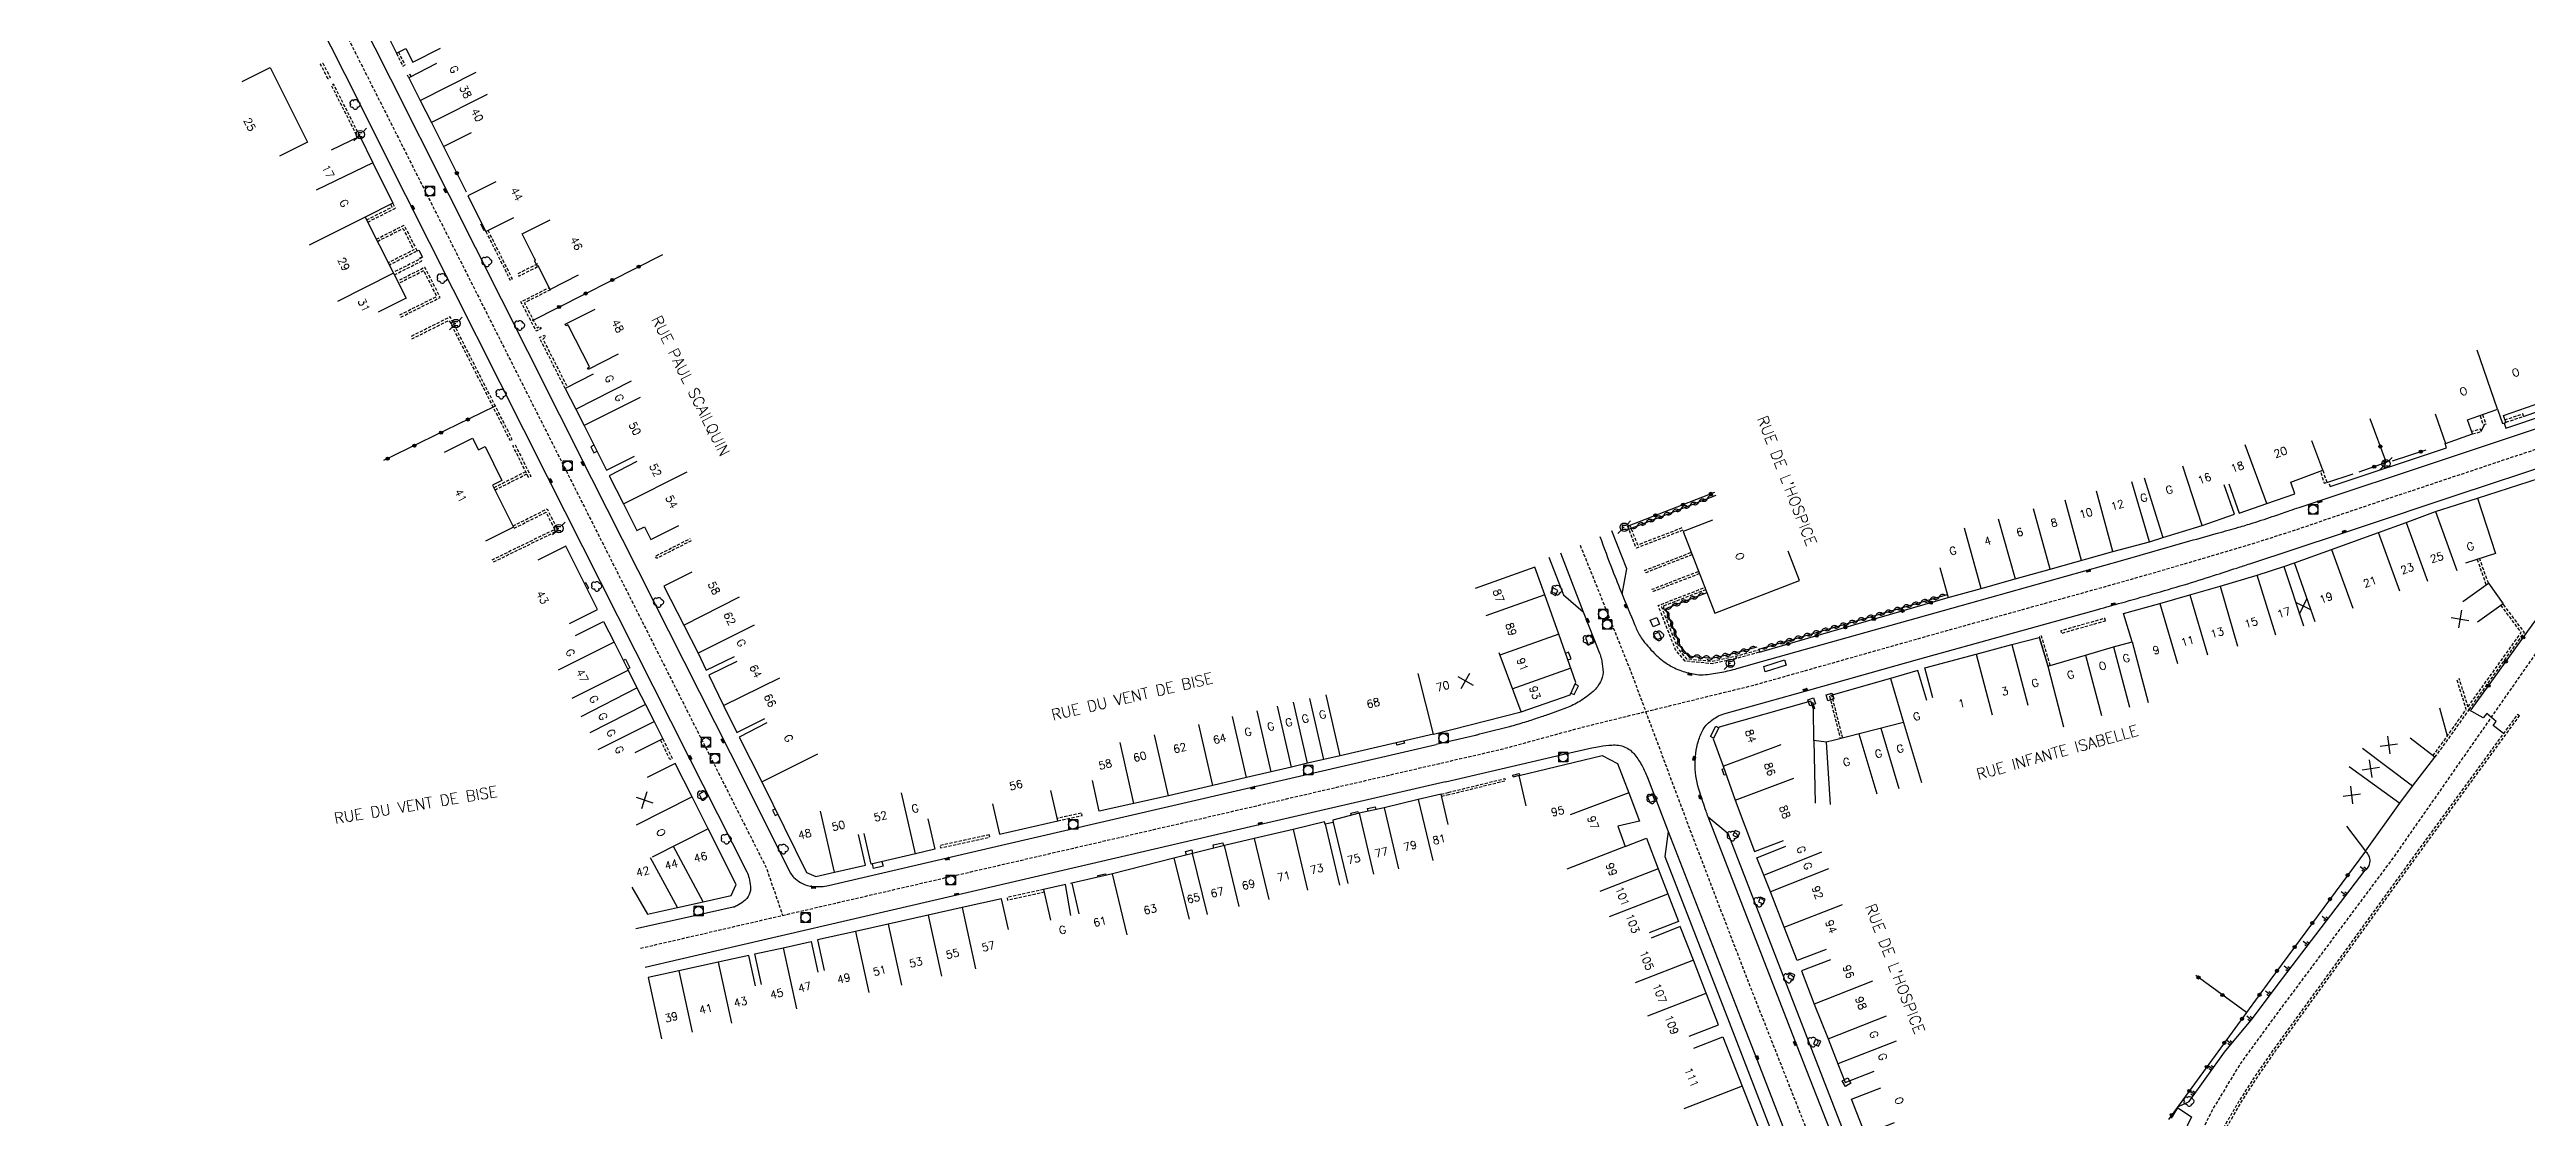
# Model space of a CAD drawing. Header units: millimetres. Extents: x 134000 to 135000, y 129000 to 130000.
# Drawn here: x 134261.9 to 134657.5, y 129524.1 to 129694.7 of the extents above; entities that cross this region are included whole.
import ezdxf
from ezdxf.enums import TextEntityAlignment as Align

# ---------------------------------------------------------------- set-up
doc = ezdxf.new("R2010")
doc.units = ezdxf.units.MM
doc.linetypes.add('DASHED', pattern=[0.75, 0.5, -0.25])
doc.layers.get('0').update_dxf_attribs({"linetype": 'CONTINUOUS'})
for name, color, linetype in [('W0001', 6, 'DASHED'), ('W0008', 7, 'CONTINUOUS'), ('W0100', 7, 'CONTINUOUS'), ('W0112', 1, 'DASHED'), ('W0211', 2, 'CONTINUOUS'), ('W0300', 7, 'CONTINUOUS'), ('W0310', 3, 'CONTINUOUS'), ('W0322', 7, 'CONTINUOUS'), ('W0400', 7, 'CONTINUOUS'), ('W0420', 7, 'CONTINUOUS'), ('W0471', 7, 'CONTINUOUS'), ('W0989', 7, 'CONTINUOUS'), ('W0991', 7, 'CONTINUOUS'), ('W1102', 7, 'CONTINUOUS')]:
    doc.layers.add(name, color=color, linetype=linetype)
doc.styles.get("Standard").update_dxf_attribs({"font": 'romans.shx', "width": 0.85})

# ---------------------------------------------------------------- blocks, each defined once
blk = doc.blocks.new('t322o')
at = {"color": 0, "linetype": 'Continuous'}
for radius in [0.25, 0.15]:
    blk.add_circle((0, 0), radius, dxfattribs=at)
blk = doc.blocks.new('t991o')
at = {"color": 0, "linetype": 'Continuous'}
for p, q in [((-1, 1), (1, -1)), ((-1, -1), (1, 1))]:
    blk.add_line(p, q, dxfattribs=at)
blk = doc.blocks.new('t211o')
at = {"color": 0, "linetype": 'Continuous'}
for p, q in [((-0.29, 0.5), (-0.29, 0)), ((0, 1), (0, 0)), ((0.29, 0.5), (0.29, 0))]:
    blk.add_line(p, q, dxfattribs=at)
blk = doc.blocks.new('T400')
for p, q in [((-0.15, 0.3), (0.15, 0.3)), ((-0.15, -0.25), (-0.15, 0.3)), ((-0.15, 0.15), (0.15, 0.15)), ((-0.15, 0), (0.15, 0)), ((0.15, 0.3), (0.15, -0.25)), ((-0.15, -0.15), (0.15, -0.15)), ((-0.15, -0.25), (-0.15, -0.3)), ((-0.15, -0.3), (0.15, -0.3)), ((0.15, -0.3), (0.15, -0.25))]:
    blk.add_line(p, q)
blk = doc.blocks.new('T300')
for p, q in [((-0.8, 0.51), (-0.86, 0.34)), ((-0.86, 0.34), (-0.86, 0.17)), ((-0.86, 0.17), (-0.74, 0.06)), ((-0.69, 0.63), (-0.8, 0.51)), ((-0.8, -0.06), (-0.74, 0.06)), ((-0.74, 0.06), (-0.69, 0.11)), ((-0.57, 0.69), (-0.69, 0.63)), ((-0.46, 0.69), (-0.57, 0.69)), ((-0.29, 0.63), (-0.46, 0.69)), ((-0.29, 0.63), (-0.17, 0.74)), ((-0.23, 0.57), (-0.29, 0.63)), ((-0.17, 0.74), (-0.06, 0.8)), ((-0.06, 0.8), (0.06, 0.8)), ((0.06, 0.8), (0.23, 0.74)), ((0.23, 0.74), (0.34, 0.63)), ((0.34, 0.63), (0.4, 0.51)), ((0.46, 0.46), (0.34, 0.46)), ((0.4, 0.51), (0.4, 0.46)), ((0.57, 0.4), (0.46, 0.46)), ((0.57, 0.4), (0.69, 0.29)), ((0.69, 0.29), (0.74, 0.17)), ((0.74, 0.06), (0.69, -0.17)), ((0.74, 0.17), (0.74, 0.06)), ((-0.8, -0.17), (-0.8, -0.06)), ((-0.8, -0.23), (-0.8, -0.17)), ((-0.74, -0.34), (-0.8, -0.23)), ((-0.69, -0.4), (-0.74, -0.34)), ((-0.51, -0.46), (-0.69, -0.4)), ((-0.4, -0.46), (-0.51, -0.46)), ((-0.4, -0.46), (-0.34, -0.46)), ((-0.34, -0.46), (-0.34, -0.4)), ((-0.34, -0.51), (-0.34, -0.46)), ((-0.29, -0.63), (-0.34, -0.51)), ((-0.17, -0.74), (-0.29, -0.63)), ((-0.06, -0.8), (-0.17, -0.74)), ((0.06, -0.8), (-0.06, -0.8)), ((0.17, -0.74), (0.06, -0.8)), ((0.23, -0.69), (0.17, -0.74)), ((0.29, -0.46), (0.23, -0.46)), ((0.29, -0.63), (0.23, -0.69)), ((0.46, -0.4), (0.29, -0.46)), ((0.34, -0.51), (0.29, -0.63)), ((0.34, -0.51), (0.34, -0.46)), ((0.57, -0.34), (0.46, -0.4)), ((0.63, -0.29), (0.57, -0.34)), ((0.69, -0.17), (0.63, -0.29))]:
    blk.add_line(p, q)
blk = doc.blocks.new('t112o')
at = {"color": 0, "linetype": 'Continuous'}
for p, q in [((-0.5, 0.5), (0.5, 0.5)), ((-0.5, -0.5), (-0.5, 0.5)), ((0.5, 0.5), (0.5, -0.5)), ((0.5, -0.5), (-0.5, -0.5))]:
    blk.add_line(p, q, dxfattribs=at)
blk = doc.blocks.new('T420')
for p, q in [((0.75, 0.75), (-0.75, 0.75)), ((-0.75, 0.75), (-0.75, -0.75)), ((0.75, 0.75), (0.75, -0.75)), ((0.75, -0.75), (-0.75, -0.75))]:
    blk.add_line(p, q)
blk.add_ellipse((0, 0), major_axis=(-0.53, 0.53), ratio=1, start_param=3.926991, end_param=10.210176)
blk = doc.blocks.new('T471')
for p, q in [((-0.333334, 0.333334), (-0.333334, -0.333334)), ((-0.333334, 0.333334), (0.333334, 0.333334)), ((-0.333334, 0), (0, 0)), ((0.500001, 0.500001), (1.000002, 1.000002)), ((-0.500001, -0.500001), (-1.000002, -1.000002)), ((-0.333334, -0.333334), (0.333334, -0.333334))]:
    blk.add_line(p, q)
blk.add_ellipse((0, 0), major_axis=(0.471405, 0.471405), ratio=1, start_param=5.4977871438, end_param=11.780972451)
blk = doc.blocks.new('t310o')
at = {"color": 0, "linetype": 'Continuous'}
for centre, start, end in [((-0.5, 0.38), 216.8699, 323.1304), ((0.5, -0.37), 36.8699, 143.1303)]:
    blk.add_arc(centre, 0.625, start, end, dxfattribs=at)

msp = doc.modelspace()

# ---------------------------------------------------------------- linework, layer by layer
at = {"layer": 'W0001', "flags": 128}
for points in [[(134264.67, 129785.49), (134371.1, 129574.39), (134376.34, 129564.01), (134378.93, 129556.42)], [(134484.07, 129580.73), (134493.78, 129582.95), (134506.89, 129586.53), (134534.11, 129593.2), (134564.89, 129601.91), (134589.67, 129608.79), (134598.08, 129611.18), (134606.07, 129613.53), (134613.96, 129615.87), (134620.79, 129618.05), (134629.63, 129621.08), (134658.43, 129630.69), (134670.51, 129634.75), (134678.41, 129637.26), (134683.75, 129639.1), (134689.42, 129641.1), (134695.49, 129643.54), (134702.59, 129646.37), (134716.08, 129651.92), (134779.59, 129679.68), (134792.74, 129685.44), (134850.49, 129709.53), (134929.6, 129742.26), (134956.32, 129753.43), (134978.74, 129762.79), (134985.83, 129765.52), (134991.68, 129767.27), (134997.7, 129768.59), (135000, 129768.93)], [(134590.65, 129462.45), (134591.56, 129473.65), (134592.54, 129482.58), (134594.24, 129490.42), (134596.45, 129498.49), (134598.99, 129507.04), (134601.38, 129513.19), (134604.02, 129518.64), (134607.31, 129525.34), (134611.92, 129532.9), (134617.46, 129540.47), (134636.23, 129565.63), (134659.93, 129599.62), (134689.95, 129641.32)], [(134550.86, 129493.34), (134548.36, 129507.38), (134532.98, 129546.34), (134523.84, 129570.18), (134514.36, 129595.55), (134506.32, 129615.62)], [(134356.25, 129551.17), (134484.07, 129580.73)]]:
    msp.add_lwpolyline(points, dxfattribs=at)
at = {"layer": 'W0008', "flags": 128}
for points in [[(134261.86, 129784.06), (134274.88, 129758.52), (134297.94, 129712.7), (134309.01, 129690.74), (134318.71, 129671.42), (134341.35, 129626.52), (134363.83, 129581.9), (134373.2, 129563.37, -0.052656), (134373.58, 129562.37, -0.041517), (134373.81, 129561.03, -0.133847), (134373.59, 129559.74, -0.120561), (134372.68, 129558.62, -0.036253), (134371.62, 129557.93, -0.071967), (134371.02, 129557.7), (134364.15, 129556.18), (134355.52, 129554.24)], [(134267.49, 129786.92), (134280.35, 129761.47), (134303.82, 129714.82), (134316.31, 129690.01), (134325.63, 129671.48), (134338.19, 129646.53), (134348.42, 129626.19), (134370.56, 129582.36), (134380.22, 129563.16, 0.087131), (134380.73, 129562.47, 0.056204), (134381.8, 129561.67, 0.051077), (134382.69, 129561.26, 0.055581), (134383.58, 129561.06, 0.036205), (134385.12, 129561.01, 0.047584), (134386.28, 129561.17), (134413.91, 129567.6), (134455.05, 129577.17), (134483.32, 129583.71)], [(134653.87, 129635.04), (134654.18, 129634.25), (134660.67, 129636.43), (134674.13, 129640.87), (134675.1, 129641.23, -0.011589), (134677.61, 129642.09, 0.005633), (134682.79, 129643.81, 0.003404), (134689.59, 129646.2, 0.008097), (134692.42, 129647.27, 0.003308), (134695.99, 129648.71, 0.002404), (134700.87, 129650.74), (134710.83, 129654.96), (134710.74, 129655.14)], [(134649.62, 129623.05), (134661.19, 129626.78), (134677.56, 129632.32, -0.00529), (134678.5, 129632.63, 0.00172), (134681.42, 129633.56, 0.002178), (134682.34, 129633.87, 0.000211), (134691.92, 129637.05, 0.007338), (134692.73, 129637.34, 0.002008), (134695.69, 129638.43), (134695.99, 129637.72), (134696.86, 129638.03)], [(134509.45, 129616.94, 0.003669), (134511.48, 129611.55, 0.005135), (134513.01, 129607.73, 0.000828), (134515.01, 129602.87, 0.004732), (134515.37, 129602.02, 0.060573), (134516.36, 129600.33, 0.037622), (134518.46, 129597.98, 0.056244), (134520.56, 129596.37, 0.060988), (134522.79, 129595.38, 0.038312), (134524.96, 129594.88, 0.063229), (134526.31, 129594.86, 0.020539), (134528.94, 129595.25, 0.022031), (134531.36, 129595.83), (134535.28, 129596.94), (134565.69, 129605.48), (134592.97, 129613.16), (134603.69, 129616.21, -0.001261), (134608.1, 129617.45, 0.001651), (134611.48, 129618.4, 0.007375), (134613.78, 129619.09, 0.004789), (134617.29, 129620.25, 0.002383), (134619.67, 129621.07, -0.003843), (134621.15, 129621.57), (134645.17, 129629.55), (134660.51, 129634.64)], [(134551.39, 129508.88), (134540.97, 129535.54), (134526.76, 129572.16, -0.009642), (134526.43, 129573.05, -0.002862), (134525.41, 129576.08, -0.073553), (134524.68, 129580.29, -0.078633), (134525.2, 129584.27, -0.050235), (134525.95, 129586.11, -0.087573), (134526.66, 129587.01, -0.046693), (134528.13, 129588.11, -0.068355), (134529.29, 129588.61), (134542.99, 129592.46), (134560.57, 129597.38), (134588.99, 129605.27, 0.000763), (134592.78, 129606.33, 0.000582), (134597.75, 129607.74, 0.004423), (134602.77, 129609.21, 0.004685), (134607.48, 129610.68, 0.000505), (134611.19, 129611.89, 0.000903), (134613.27, 129612.57), (134627.76, 129617.34), (134648.95, 129624.42)], [(134503.18, 129614.3), (134506.8, 129604.89), (134509.42, 129598.31, -0.043125), (134509.7, 129597.38, -0.025133), (134509.95, 129595.74, -0.131165), (134509.67, 129593.95, -0.106771), (134508.37, 129592.16, -0.044985), (134506.26, 129590.59, -0.050128), (134504.13, 129589.56), (134501.26, 129588.52, -0.006427), (134499.46, 129587.89, -0.005726), (134497.43, 129587.24, -0.008746), (134495.03, 129586.54, -0.006123), (134491.57, 129585.65, -0.000406), (134489.83, 129585.22, -0.002832), (134489.58, 129585.16), (134483.32, 129583.71)], [(134484.83, 129577.74), (134504.21, 129582.25), (134508.19, 129583.17, -0.021384), (134509.42, 129583.4, -0.013555), (134511.4, 129583.62, -0.124065), (134513.47, 129583.29, -0.129127), (134515.05, 129582.05, -0.035137), (134516.2, 129580.3, -0.036033), (134517.06, 129578.45), (134520.36, 129569.83), (134531.94, 129540.11), (134534.96, 129532.34), (134542.76, 129512.09), (134543.3, 129510.13, -0.0227), (134544.24, 129505.94, -0.034366), (134544.55, 129503.12, -0.013822), (134544.58, 129500.45, -0.010597), (134544.46, 129496.97), (134542.52, 129463.56)]]:
    msp.add_lwpolyline(points, format="xyb", dxfattribs=at)
for points in [[(134330.69, 129666.85), (134331.2, 129665.78)], [(134320.55, 129662.53), (134320.83, 129662.67), (134321.41, 129661.56), (134321.1, 129661.41)], [(134657, 129636.11), (134660.28, 129637.27), (134659.92, 129638.4)], [(134650.22, 129633.67), (134650.77, 129634.8)], [(134348.81, 129631.5), (134348.31, 129631.24), (134348.77, 129630.26), (134349.3, 129630.53)], [(134625.92, 129625.34), (134626.09, 129624.92), (134644.7, 129631.1), (134644.49, 129631.77)], [(134648.98, 129624.42), (134659.57, 129627.95)], [(134513.01, 129607.73), (134513.77, 129611.74), (134511.4, 129617.82)], [(134501.32, 129613.61), (134503.66, 129607.62), (134506.8, 129604.89)], [(134347.73, 129608.54), (134347.97, 129608.66), (134347.5, 129609.54), (134347.29, 129609.43)], [(134504.37, 129597.2), (134504.86, 129597.38), (134504.48, 129598.43), (134503.99, 129598.26)], [(134353.48, 129597.13), (134353.84, 129597.31), (134354.52, 129595.93), (134354.17, 129595.75)], [(134555.89, 129594.25), (134546.33, 129591.52)], [(134504.85, 129591.92), (134505.38, 129591.68), (134506.04, 129593.07), (134505.5, 129593.32)], [(134543.23, 129590.38), (134543.42, 129590.44), (134543.72, 129589.45), (134543.57, 129589.34)], [(134527.6, 129584.73), (134527.15, 129584.96), (134527.99, 129586.62), (134528.45, 129586.36)], [(134653.77, 129585.45), (134652.12, 129586.75), (134652.62, 129587.36), (134651.12, 129588.63), (134650.54, 129587.95), (134648.27, 129589.22)], [(134478.16, 129584.24), (134478.24, 129583.9), (134477.04, 129583.61), (134477.04, 129583.61), (134476.96, 129583.96)], [(134495.64, 129578.56), (134495.58, 129578.82), (134496.57, 129579.06), (134496.63, 129578.78)], [(134495.64, 129578.56), (134496.63, 129578.78)], [(134529.62, 129578.88), (134529.34, 129578.78), (134528.99, 129579.78), (134529.26, 129579.88)], [(134484.83, 129577.74), (134453.65, 129570.55), (134406.08, 129559.48), (134362.46, 129549.36), (134356.98, 129548.11)], [(134377.75, 129573.38), (134377.35, 129573.19), (134377.73, 129572.36), (134378.15, 129572.57)], [(134469.79, 129572.4), (134469.7, 129572.75), (134470.8, 129573.02), (134470.87, 129572.68)], [(134472.46, 129573.03), (134472.36, 129573.48), (134473.58, 129573.74), (134473.68, 129573.3)], [(134526.76, 129572.16), (134529.92, 129569.52), (134542.89, 129536), (134552.8, 129510.48)], [(134443.44, 129566.03), (134443.29, 129566.64), (134444.3, 129566.9), (134444.41, 129566.27)], [(134447.82, 129567.12), (134447.69, 129567.66), (134449.24, 129568), (134449.36, 129567.51)], [(134520.36, 129569.83), (134519.83, 129565.8), (134530.13, 129539.38), (134539.6, 129514.81), (134542.77, 129512.08)], [(134394.81, 129565.01), (134394.98, 129564.25), (134393.47, 129563.9), (134393.29, 129564.66)], [(134429.36, 129562.51), (134429.29, 129562.8), (134430.5, 129563.04), (134430.55, 129562.79)], [(134600.74, 129524.03), (134601.79, 129525.68), (134603.94, 129524.26), (134596.92, 129509.62), (134593.61, 129513.59)]]:
    msp.add_lwpolyline(points, dxfattribs=at)
for points in [[(134501.99, 129608.7), (134501.59, 129607.92), (134502.37, 129607.52), (134502.77, 129608.3)], [(134519.26, 129600.73), (134518.5, 129600.39), (134518.08, 129601.34), (134518.83, 129601.67)], [(134507.15, 129600.79), (134507.59, 129599.62), (134508.53, 129599.97), (134508.09, 129601.14)], [(134535.89, 129595.33), (134535.63, 129596.17), (134538.94, 129597.2), (134539.2, 129596.36)], [(134366.05, 129574.93), (134366.91, 129575.38), (134366.46, 129576.25), (134365.59, 129575.79)], [(134517.9, 129575.68), (134517.09, 129575.35), (134517.46, 129574.45), (134518.26, 129574.78)], [(134531.48, 129568.87), (134531.84, 129569.63), (134531.07, 129569.98), (134530.72, 129569.22)], [(134535.57, 129558.25), (134535.89, 129558.99), (134535.14, 129559.31), (134534.82, 129558.57)], [(134540.26, 129546.14), (134540.58, 129546.94), (134539.79, 129547.26), (134539.46, 129546.47)], [(134544.4, 129535.51), (134544.74, 129536.33), (134543.92, 129536.66), (134543.59, 129535.85)]]:
    msp.add_lwpolyline(points, close=True, dxfattribs=at)
at = {"layer": 'W0100', "flags": 128}
for points in [[(134316.71, 129706.31), (134312.25, 129704.06), (134315.5, 129697.61), (134317.27, 129694.1), (134317.27, 129694.1), (134318.76, 129694.85), (134319.86, 129692.67), (134324.32, 129694.92)], [(134292.64, 129689.57), (134297.11, 129691.81), (134303.07, 129679.9), (134298.6, 129677.67)], [(134323.67, 129692.46), (134319.22, 129690.19), (134321.06, 129686.57), (134322.85, 129683.02), (134324.78, 129679.21), (134329.24, 129681.47)], [(134306.91, 129678.69), (134311.42, 129680.86), (134313.47, 129676.59), (134316.68, 129670.17), (134312.27, 129667.95), (134316.8, 129658.96), (134318.79, 129654.99), (134314.33, 129652.75)], [(134333.15, 129673.59), (134328.68, 129671.35), (134331.55, 129665.64), (134336.02, 129667.88)], [(134346.28, 129658.65), (134341.82, 129656.39), (134339.92, 129660.15), (134339.78, 129660.08), (134339.33, 129660.96), (134339.48, 129661.04), (134339.27, 129661.45), (134337.36, 129665.24), (134341.82, 129667.49)], [(134352.65, 129646.04), (134347.86, 129643.61), (134347.75, 129643.83), (134348.07, 129644), (134344.75, 129650.56), (134344.66, 129650.73), (134344.33, 129650.56), (134344.22, 129650.81), (134349, 129653.24)], [(134348.66, 129642.84), (134344.22, 129640.54), (134345.93, 129637.24), (134347.25, 129634.64), (134350.81, 129627.51), (134355.28, 129629.75)], [(134642.85, 129636.5), (134644.5, 129631.78), (134648.84, 129633.3), (134648.05, 129635.56), (134652.56, 129637.14), (134652.85, 129637.24), (134653.64, 129634.97), (134653.64, 129634.97), (134653.87, 129635.04), (134654.18, 129635.16), (134653.8, 129636.26), (134659.92, 129638.4), (134659.92, 129638.4), (134662.71, 129639.37), (134663.06, 129638.37), (134663.44, 129638.5), (134661.79, 129643.22)], [(134324.96, 129630.37), (134329.42, 129632.61), (134330.35, 129630.77), (134331.43, 129631.28), (134334.08, 129625.85), (134332.59, 129625.1), (134335.96, 129618.4), (134331.49, 129616.16)], [(134609.94, 129625.36), (134611.58, 129620.64), (134616.01, 129622.17), (134620.45, 129623.72), (134619.81, 129625.61), (134624.91, 129627.5), (134623.17, 129632.19)], [(134355.68, 129628.89), (134351.22, 129626.63), (134353.5, 129622.14), (134355.63, 129617.87), (134356.88, 129618.48), (134357.9, 129616.45), (134362.37, 129618.69)], [(134562.62, 129591.13), (134561.36, 129595.96), (134569.56, 129598.11), (134575.26, 129599.66), (134579.64, 129600.8), (134580.99, 129596.2), (134587.03, 129597.99), (134591.51, 129599.31), (134594.47, 129600.09), (134593.12, 129604.63), (134598.91, 129606.21), (134603.71, 129607.62), (134608.51, 129609), (134614.43, 129610.73), (134618.72, 129612.15), (134620.42, 129612.72), (134626.31, 129614.86), (134633.8, 129617.57), (134638.23, 129619.18), (134642.94, 129620.89), (134649.62, 129623.06), (134652.5, 129614.19), (134647.74, 129612.65)], [(134563.75, 129611.98), (134565.1, 129607.16), (134570.36, 129608.63), (134575.78, 129610.14), (134581.41, 129611.7), (134591.41, 129614.51), (134597.23, 129616.08), (134599.36, 129616.76), (134605.67, 129618.66), (134610.84, 129620.47), (134609.19, 129625.19)], [(134527.43, 129619.55), (134522.77, 129617.74), (134527.82, 129604.7), (134541.36, 129609.91), (134539.56, 129614.57)], [(134344.91, 129603.03), (134349.37, 129605.27), (134344.29, 129615.4), (134339.82, 129613.15)], [(134364.46, 129611.25), (134359.99, 129609), (134363.14, 129602.76), (134365.43, 129598.27), (134366.75, 129595.58), (134371.24, 129597.78)], [(134482.9, 129585.33), (134496.9, 129588.9), (134504.73, 129591.66), (134505.64, 129593.6), (134502.91, 129601.32), (134500.66, 129607.63), (134499.08, 129612.04), (134499.08, 129612.04)], [(134647.3, 129606.55), (134651.38, 129609.45), (134653.72, 129606.15), (134649.64, 129603.26)], [(134345.88, 129601.13), (134350.35, 129603.37), (134352.03, 129600.04), (134354.26, 129595.57), (134355.68, 129592.74), (134357.06, 129590.08), (134358.4, 129587.38), (134359.79, 129584.63), (134355.32, 129582.38)], [(134371.64, 129596.98), (134367.14, 129594.8), (134369.51, 129589.94), (134371.64, 129585.63), (134376.12, 129587.84)], [(134561.67, 129590.75), (134560.24, 129595.54), (134555.89, 129594.25), (134557.98, 129587.2), (134546.93, 129584.41), (134545.62, 129584.08), (134543.66, 129584.32), (134543.57, 129589.34), (134543.16, 129590.61), (134528.51, 129586.48), (134527.55, 129584.63), (134529.14, 129580.23), (134531.08, 129574.8), (134534.14, 129566.6), (134538.82, 129568.35)], [(134376.44, 129587.14), (134371.98, 129584.87), (134375.61, 129577.72), (134382.74, 129563.26), (134384.24, 129562.63), (134387.22, 129563.3), (134392.19, 129564.45), (134391.07, 129569.32)], [(134482.9, 129585.33), (134467.98, 129581.89), (134465.38, 129581.3), (134462.78, 129580.71), (134460.2, 129580.1), (134456.96, 129579.35), (134453.02, 129578.44), (134447.66, 129577.17), (134440.55, 129575.5), (134435.01, 129574.26), (134429.52, 129573.04), (134428.44, 129577.93)], [(134497.72, 129573.9), (134496.6, 129578.77), (134496.6, 129578.77), (134496.6, 129578.77), (134509.84, 129581.97), (134512.27, 129580.66), (134514.07, 129576.01), (134515.77, 129571.47), (134512.31, 129570.64), (134513.5, 129567.41), (134516.91, 129568.72), (134518.79, 129563.83), (134520.33, 129559.83), (134522.02, 129555.45), (134517.36, 129553.65)], [(134628.73, 129570.66), (134631.72, 129566.66), (134637.24, 129574.32), (134639.24, 129577.06), (134642.83, 129581.67), (134638.89, 129584.74)], [(134354.84, 129560.91), (134357.34, 129556.58), (134362.15, 129557.65), (134366.26, 129558.59), (134370.7, 129559.57), (134371.54, 129561.33), (134367.04, 129570.21), (134364.48, 129575.33), (134361.79, 129580.66), (134357.33, 129578.41)], [(134412.46, 129574.25), (134413.57, 129569.38), (134422.88, 129571.51), (134421.76, 129576.38)], [(134485.24, 129570.91), (134484.1, 129575.78), (134480.46, 129574.93), (134475.01, 129573.59), (134471.01, 129572.71), (134466.8, 129571.64), (134466.89, 129571.25), (134465.57, 129570.96), (134465.48, 129571.35), (134460.46, 129570.15), (134454.26, 129568.68), (134449.51, 129567.55), (134444.41, 129566.27), (134441.42, 129565.53), (134431.6, 129563.03), (134425.14, 129561.54), (134426.27, 129556.67)], [(134402.11, 129571.83), (134403.24, 129566.96), (134400.18, 129566.25), (134393.07, 129564.6), (134391.94, 129569.48)], [(134545.63, 129550.95), (134545.63, 129550.95), (134545.63, 129550.95), (134540.96, 129549.18), (134538.91, 129554.55), (134536.71, 129560.19), (134535.64, 129562.85), (134534.54, 129565.61), (134539.19, 129567.45)], [(134414.99, 129554.17), (134413.91, 129559.05), (134407.61, 129557.65), (134402.21, 129556.45), (134395.78, 129555.01), (134390.6, 129553.85), (134384.51, 129552.51), (134385.58, 129547.63)], [(134423.88, 129561.27), (134420.63, 129560.55), (134421.71, 129555.67)], [(134424.96, 129556.38), (134424.1, 129561.32)], [(134523.75, 129537.14), (134528.4, 129538.95), (134526.44, 129544), (134524.41, 129549.24), (134522.31, 129554.61), (134517.66, 129552.79)], [(134375.56, 129545.36), (134374.49, 129550.25), (134379.04, 129551.25), (134383.49, 129552.23), (134384.57, 129547.35)], [(134374.6, 129545.14), (134373.54, 129550.03), (134368.63, 129548.96), (134362.35, 129547.55), (134357.46, 129546.48)], [(134546.32, 129549.33), (134541.65, 129547.54), (134543.69, 129542.25), (134545.93, 129536.68), (134547.48, 129532.71), (134548.64, 129529.73), (134553.3, 129531.54)], [(134524.45, 129535.2), (134529.1, 129537.02), (134532.18, 129529.15), (134534.95, 129522.03), (134530.29, 129520.21)], [(134556.49, 129523.29), (134551.82, 129521.49), (134549.66, 129527.07), (134554.32, 129528.88)]]:
    msp.add_lwpolyline(points, dxfattribs=at)
msp.add_lwpolyline([(134519, 129602.94), (134517.97, 129602.5), (134517.52, 129603.54), (134518.55, 129603.98)], close=True, dxfattribs=at)
at = {"layer": 'W0112', "flags": 128}
for points in [[(134317.27, 129694.1), (134318.27, 129692.06), (134318.63, 129692.24), (134317.63, 129694.27)], [(134311.42, 129680.86), (134307.23, 129689.14), (134306.87, 129688.96), (134311.06, 129680.67)], [(134319.22, 129690.19), (134319.01, 129690.6), (134319.37, 129690.78), (134319.57, 129690.37)], [(134312.5, 129667.49), (134316.56, 129669.54), (134316.33, 129669.98)], [(134312.68, 129667.14), (134317.1, 129669.36), (134316.68, 129670.17)], [(134314.05, 129664.42), (134318.49, 129666.65), (134320.56, 129662.51), (134316.13, 129660.28)], [(134314.23, 129664.06), (134318.31, 129666.11), (134320.03, 129662.69), (134315.95, 129660.64)], [(134331.55, 129665.64), (134335.43, 129657.87), (134335.79, 129658.05), (134331.9, 129665.82)], [(134316.92, 129658.72), (134321.34, 129660.94), (134321.1, 129661.42), (134320.74, 129661.24), (134320.8, 129661.12), (134316.74, 129659.08)], [(134317.96, 129651.96), (134324.25, 129655.1), (134321.82, 129659.91), (134317.43, 129657.7)], [(134317.78, 129652.31), (134323.71, 129655.28), (134321.64, 129659.37), (134317.61, 129657.34)], [(134339.77, 129660.45), (134336.64, 129658.87), (134336.82, 129658.51), (134339.95, 129660.1)], [(134341.85, 129656.34), (134337.69, 129654.23), (134339.76, 129650.25), (134340.16, 129650.47), (134340.35, 129650.12), (134339.59, 129649.71), (134337.15, 129654.4), (134341.67, 129656.69)], [(134319.7, 129648.47), (134325.66, 129651.45), (134335.41, 129632.23), (134335.77, 129632.42), (134325.84, 129651.99), (134319.52, 129648.83)], [(134344.22, 129640.54), (134340.11, 129648.68), (134340.89, 129649.08), (134341.07, 129648.72), (134340.64, 129648.5), (134344.58, 129640.72)], [(134648.84, 129633.3), (134650.22, 129633.67), (134650.11, 129634.06), (134648.74, 129633.69)], [(134650.43, 129636.39), (134650.96, 129634.86), (134650.59, 129634.73), (134650.05, 129636.26)], [(134654.18, 129635.16), (134657, 129636.11), (134656.87, 129636.49), (134654.05, 129635.53)], [(134337.91, 129627.27), (134332.8, 129624.69)], [(134332.98, 129624.34), (134338.09, 129626.91)], [(134624.91, 129627.5), (134625.59, 129625.53), (134625.21, 129625.4), (134624.54, 129627.37)], [(134336.04, 129618.24), (134341.15, 129620.8), (134342.53, 129618.04), (134332.49, 129613.14)], [(134335.86, 129618.59), (134341.33, 129621.34), (134343.06, 129617.86), (134332.66, 129612.78)], [(134522.7, 129617.92), (134515.29, 129615.05), (134513.9, 129618.58)], [(134522.56, 129618.29), (134515.52, 129615.56), (134514.27, 129618.73)], [(134364.35, 129616.24), (134358.82, 129613.43), (134358.63, 129613.79), (134364.16, 129616.59)], [(134524.21, 129614.02), (134516.79, 129611.14), (134516.65, 129611.52), (134524.07, 129614.39)], [(134525.38, 129610.99), (134517.97, 129608.12), (134517.83, 129608.5), (134525.24, 129611.37)], [(134651.04, 129609.21), (134649.62, 129613.23)], [(134651.38, 129609.45), (134649.99, 129613.36)], [(134526.38, 129608.42), (134519.3, 129605.68), (134521.9, 129599.03), (134523.31, 129597.4), (134527.39, 129597.01), (134531.03, 129597.78), (134534.9, 129598.85), (134535, 129598.46), (134531.12, 129597.39), (134527.41, 129596.6), (134523.11, 129597.02), (134521.55, 129598.82), (134518.78, 129605.9), (134526.23, 129608.79)], [(134648.13, 129589.73), (134656.63, 129601.6), (134653.4, 129605.91)], [(134648.28, 129589.25), (134657.13, 129601.6), (134653.72, 129606.15)], [(134581.41, 129596.33), (134580.02, 129601.02), (134579.64, 129600.91), (134581.03, 129596.21)], [(134642.51, 129581.9), (134644.64, 129584.79), (134647.84, 129589.31), (134646.34, 129594.13)], [(134642.83, 129581.67), (134644.97, 129584.56), (134648.28, 129589.24), (134646.72, 129594.25)], [(134548.25, 129584.74), (134546.52, 129591.57), (134546.13, 129591.47), (134547.86, 129584.64)], [(134359.79, 129584.63), (134361.31, 129581.5), (134360.95, 129581.32), (134359.43, 129584.45)], [(134485.26, 129576.06), (134494.27, 129578.26), (134494.37, 129577.87), (134485.36, 129575.67)], [(134484.1, 129575.78), (134485.26, 129576.06)], [(134485.36, 129575.67), (134484.19, 129575.39)], [(134422.88, 129571.51), (134426.79, 129572.36), (134426.71, 129572.75), (134422.8, 129571.9)], [(134420.63, 129560.55), (134414.78, 129559.24), (134414.86, 129558.85), (134420.72, 129560.16)], [(134424.1, 129561.32), (134423.88, 129561.27)], [(134425.14, 129561.54), (134424.94, 129561.51)]]:
    msp.add_lwpolyline(points, dxfattribs=at)
for points in [[(134306.34, 129690.01), (134305.14, 129692.35), (134305.5, 129692.53), (134306.7, 129690.2)], [(134338.36, 129626.36), (134335.87, 129631.39), (134336.23, 129631.57), (134338.72, 129626.53)], [(134590.23, 129603.47), (134590.12, 129603.85), (134583.08, 129601.86), (134583.19, 129601.47)], [(134411.95, 129569.28), (134404.07, 129567.58), (134404.16, 129567.19), (134412.03, 129568.89)]]:
    msp.add_lwpolyline(points, close=True, dxfattribs=at)
msp.add_lwpolyline([(134656.33, 129588.27), (134656.01, 129588.51), (134640.47, 129567.24), (134617.06, 129535), (134614.25, 129530.94), (134611.55, 129526.78), (134609.06, 129522.48), (134606.67, 129518.18), (134604.45, 129513.74), (134602.45, 129509.19), (134600.73, 129504.52), (134599.27, 129499.78), (134597.99, 129494.97), (134596.82, 129490.15), (134595.8, 129485.29), (134594.83, 129479.51), (134594, 129473.49), (134594.5, 129473.51, -0.105671), (134594.69, 129473.48, -0.055743), (134595.02, 129473.3), (134595.24, 129473.63, 0.055743), (134594.84, 129473.85, 0.105671), (134594.48, 129473.91), (134594.46, 129473.91), (134595.22, 129479.45), (134596.19, 129485.22), (134597.21, 129490.06), (134598.38, 129494.87), (134599.65, 129499.67), (134601.11, 129504.4), (134602.82, 129509.04), (134604.81, 129513.57), (134607.03, 129517.99), (134609.41, 129522.29), (134611.89, 129526.57), (134614.58, 129530.72), (134617.39, 129534.77), (134640.79, 129567)], format="xyb", close=True, dxfattribs=at)
at = {"layer": 'W0211', "flags": 128}
msp.add_lwpolyline([(134601.77, 129525.84), (134603.6, 129526.68), (134609.24, 129534.58), (134613.69, 129539.93), (134617.66, 129545.21), (134631.71, 129563.61, 0.12673), (134632.31, 129564.35, 0.12673), (134632.47, 129565.29, 0.105203), (134632.24, 129566.05, 0.105203), (134631.72, 129566.66)], format="xyb", dxfattribs=at)
at = {"layer": 'W0310', "flags": 128}
for points in [[(134514.08, 129618.12), (134528.04, 129623.52)], [(134526.56, 129607.95), (134519.95, 129605.39), (134522.34, 129599.29), (134523.56, 129597.88), (134527.36, 129597.51), (134530.91, 129598.27), (134534.6, 129599.28)], [(134534.84, 129598.95), (134564.96, 129607.64)]]:
    msp.add_lwpolyline(points, dxfattribs=at)
at = {"layer": 'W0322', "flags": 128}
for points in [[(134324.78, 129679.21), (134328.41, 129671.97)], [(134339.01, 129651.44), (134359.8, 129661.97)], [(134332.94, 129637.69), (134315.21, 129629.04)], [(134632.45, 129635.75), (134635.05, 129628.74), (134630.66, 129627.21)], [(134636.06, 129629), (134641.42, 129630.75)], [(134648.61, 129589.24), (134658.35, 129602.78), (134680.25, 129632.7), (134681.66, 129631.68)], [(134625.59, 129625.53), (134629.76, 129626.95)], [(134513.9, 129618.58), (134527.85, 129623.99)], [(134534.97, 129598.47), (134565.1, 129607.16)], [(134644.83, 129585.06), (134643.61, 129589.51)], [(134631.72, 129566.66), (134616.49, 129546.03), (134612.74, 129540.9), (134600.28, 129523.8)], [(134612.74, 129540.9), (134604.66, 129546.79)]]:
    msp.add_lwpolyline(points, dxfattribs=at)
at = {"layer": 'W1102', "flags": 128}
for points in [[(134321.06, 129686.57), (134329.97, 129691.09)], [(134331.77, 129687.54), (134322.85, 129683.02)], [(134313.47, 129676.59), (134304.46, 129672.25)], [(134312.27, 129667.95), (134303.34, 129663.45)], [(134316.8, 129658.96), (134307.86, 129654.46)], [(134652.85, 129637.24), (134649.56, 129646.68)], [(134345.93, 129637.24), (134354.83, 129641.79)], [(134356.18, 129639.12), (134347.25, 129634.64)], [(134616.01, 129622.17), (134612.53, 129631.55)], [(134353.5, 129622.14), (134363.67, 129627.24)], [(134597.23, 129616.08), (134594.41, 129625.68)], [(134596.41, 129626.31), (134599.36, 129616.76)], [(134605.67, 129618.66), (134602.58, 129628.17)], [(134586.41, 129613.11), (134583.76, 129622.75)], [(134591.41, 129614.51), (134588.76, 129624.15)], [(134570.36, 129608.63), (134567.68, 129618.27)], [(134573.1, 129619.77), (134575.78, 129610.14)], [(134581.41, 129611.7), (134578.71, 129621.33)], [(134637.21, 129608.17), (134633.8, 129617.57)], [(134638.23, 129619.18), (134641.65, 129609.79)], [(134642.94, 129620.89), (134646.35, 129611.49)], [(134626.31, 129614.86), (134629.72, 129605.46)], [(134499.08, 129612.04), (134489.56, 129608.63)], [(134617.4, 129601.19), (134614.43, 129610.73)], [(134618.72, 129612.15), (134621.86, 129602.66)], [(134623.7, 129603.27), (134620.42, 129612.72)], [(134363.14, 129602.76), (134372.06, 129607.28)], [(134500.66, 129607.63), (134491.25, 129604.26)], [(134598.91, 129606.21), (134601.74, 129596.62)], [(134603.71, 129607.62), (134606.53, 129598.03)], [(134608.51, 129609), (134611.29, 129599.4)], [(134374.37, 129602.74), (134365.43, 129598.27)], [(134352.03, 129600.04), (134343.09, 129595.56)], [(134496.9, 129588.9), (134493.37, 129598.32)], [(134502.91, 129601.32), (134493.49, 129597.97)], [(134569.56, 129598.11), (134572.14, 129588.45)], [(134575.26, 129599.66), (134577.83, 129590)], [(134587.03, 129597.99), (134589.56, 129588.32)], [(134591.51, 129599.31), (134594.04, 129589.64)], [(134594.47, 129600.09), (134597.01, 129590.42)], [(134345.32, 129591.09), (134354.26, 129595.57)], [(134369.51, 129589.94), (134378.49, 129594.34)], [(134482.9, 129585.33), (134480.43, 129595.02)], [(134504.83, 129595.89), (134495.41, 129592.54)], [(134580.99, 129596.2), (134583.53, 129586.53)], [(134346.77, 129588.2), (134355.68, 129592.74)], [(134357.06, 129590.08), (134348.14, 129585.54)], [(134460.2, 129580.1), (134457.97, 129589.84)], [(134462.78, 129580.71), (134460.54, 129590.45)], [(134465.38, 129581.3), (134463.14, 129591.04)], [(134467.98, 129581.89), (134465.75, 129591.64)], [(134349.46, 129582.89), (134358.4, 129587.38)], [(134447.66, 129577.17), (134445.42, 129586.92)], [(134453.02, 129578.44), (134450.78, 129588.19)], [(134456.96, 129579.35), (134454.72, 129589.1)], [(134554.36, 129586.29), (134557.21, 129576.7)], [(134557.98, 129587.2), (134560.84, 129577.62)], [(134375.61, 129577.72), (134384.55, 129582.2)], [(134435.01, 129574.26), (134432.84, 129584.02)], [(134440.55, 129575.5), (134438.31, 129585.25)], [(134529.14, 129580.23), (134538.42, 129583.7)], [(134543.66, 129584.32), (134543.83, 129574.32)], [(134545.62, 129584.08), (134546.25, 129574.1)], [(134550.83, 129585.39), (134553.68, 129575.81)], [(134639.24, 129577.06), (134631.26, 129583.08)], [(134531.08, 129574.8), (134540.44, 129578.3)], [(134629.15, 129580.19), (134637.24, 129574.32)], [(134364.48, 129575.33), (134355.55, 129570.84)], [(134400.18, 129566.25), (134397.92, 129576)], [(134480.46, 129574.93), (134482.77, 129565.2)], [(134514.07, 129576.01), (134504.71, 129572.49)], [(134367.04, 129570.21), (134358.11, 129565.72)], [(134387.22, 129563.3), (134384.99, 129573.05)], [(134460.46, 129570.15), (134462.77, 129560.42)], [(134465.57, 129570.96), (134467.88, 129561.23)], [(134466.89, 129571.25), (134469.2, 129561.52)], [(134471.01, 129572.71), (134473.33, 129562.98)], [(134475.01, 129573.59), (134477.33, 129563.86)], [(134366.26, 129558.59), (134361.51, 129567.43)], [(134446.82, 129556.57), (134444.41, 129566.27)], [(134451.88, 129557.83), (134449.51, 129567.55)], [(134454.26, 129568.68), (134456.58, 129558.95)], [(134513.5, 129567.41), (134504.17, 129563.81)], [(134535.64, 129562.85), (134544.92, 129566.56)], [(134362.15, 129557.65), (134357.83, 129565.58)], [(134433.96, 129553.31), (134431.6, 129563.03)], [(134441.42, 129565.53), (134443.85, 129555.83)], [(134518.79, 129563.83), (134509.46, 129560.23)], [(134546, 129563.87), (134536.71, 129560.19)], [(134511, 129556.24), (134520.33, 129559.83)], [(134538.91, 129554.55), (134548.24, 129558.15)], [(134395.78, 129555.01), (134397.91, 129545.24)], [(134402.21, 129556.45), (134404.34, 129546.68)], [(134407.61, 129557.65), (134409.74, 129547.88)], [(134379.04, 129551.25), (134381.17, 129541.48)], [(134390.6, 129553.85), (134392.73, 129544.08)], [(134357.46, 129546.48), (134359.59, 129536.71)], [(134362.35, 129547.55), (134364.48, 129537.78)], [(134368.63, 129548.96), (134370.76, 129539.19)], [(134524.41, 129549.24), (134515.09, 129545.62)], [(134517.12, 129540.38), (134526.44, 129544)], [(134553, 129545.91), (134543.69, 129542.25)], [(134545.93, 129536.68), (134555.23, 129540.37)], [(134556.8, 129536.34), (134547.48, 129532.71)], [(134532.18, 129529.15), (134522.86, 129525.52)]]:
    msp.add_lwpolyline(points, dxfattribs=at)

# ---------------------------------------------------------------- block references
at = {"layer": 'W0112'}
for p, rotation in [((134543.29, 129590.5), 108.9557209782337), ((134546.22, 129591.29), 108.1287974073033), ((134548.87, 129529.79), 300.0043297874342)]:
    msp.add_blockref('t112o', p, dxfattribs=dict(at, rotation=rotation))
at = {"layer": 'W0211'}
for p, rotation in [((134631.71, 129563.61), 52.62042388951741), ((134628.68, 129559.64), 52.62042388949908), ((134625.64, 129555.66), 52.62042388951741), ((134622.61, 129551.69), 52.62042388952246), ((134619.57, 129547.72), 52.62042388952246), ((134616.55, 129543.74), 53.04655376939629), ((134613.54, 129539.75), 50.29564491161265), ((134610.34, 129535.9), 50.29564491161265), ((134607.34, 129531.91), 54.45407894589837), ((134604.43, 129527.85), 54.45407894590321)]:
    msp.add_blockref('t211o', p, dxfattribs=dict(at, rotation=rotation))
at = {"layer": 'W0300'}
for p in [(134310.7, 129685.9), (134331.73, 129660.79), (134324.6, 129658.12), (134336.97, 129650.61), (134334.02, 129639.68), (134349.27, 129608.95), (134359.15, 129606.39), (134502.66, 129608.35), (134518.89, 129601.07), (134507.64, 129600.39), (134366.2, 129575.55), (134517.82, 129575.02), (134369.99, 129568.58), (134379.08, 129567), (134530.64, 129569.07), (134534.92, 129558.53), (134539.63, 129546.36), (134543.53, 129536.16), (134603.6, 129526.68)]:
    msp.add_blockref('T300', p, dxfattribs=at)
at = {"layer": 'W0310'}
for p, rotation in [((134521.07, 129620.82), 21.16483663278071), ((134522.47, 129621.37), 21.16483663278071), ((134523.87, 129621.91), 21.16483663278071), ((134525.27, 129622.45), 21.16483663278071), ((134526.67, 129622.99), 21.16483663278071), ((134515.47, 129618.66), 21.16483663278071), ((134516.87, 129619.2), 21.16483663278071), ((134518.27, 129619.74), 21.16483663278071), ((134519.67, 129620.28), 21.16483663278071), ((134520.09, 129605.01), 291.3946859323015), ((134520.96, 129605.79), 201.1648366328991), ((134522.36, 129606.33), 201.1648366328991), ((134523.76, 129606.87), 201.1648366328991), ((134525.16, 129607.41), 201.1648366328991), ((134556.45, 129605.19), 16.10226688312262), ((134557.89, 129605.61), 16.10226688312262), ((134559.34, 129606.02), 16.10226688312262), ((134560.78, 129606.44), 16.10226688312262), ((134562.22, 129606.85), 16.10226688312262), ((134563.66, 129607.27), 16.10226688312262), ((134520.64, 129603.61), 291.3946859323015), ((134521.19, 129602.22), 291.3946859323015), ((134521.74, 129600.82), 291.3946859323015), ((134543.48, 129601.45), 16.10226688312262), ((134544.92, 129601.86), 16.10226688312262), ((134546.36, 129602.28), 16.10226688312262), ((134547.81, 129602.69), 16.10226688312262), ((134549.25, 129603.11), 16.10226688312262), ((134550.69, 129603.53), 16.10226688312262), ((134552.13, 129603.94), 16.10226688312262), ((134553.57, 129604.36), 16.10226688312262), ((134555.01, 129604.77), 16.10226688312262), ((134522.28, 129599.42), 291.3946859323015), ((134523.22, 129598.26), 310.8207611234221), ((134524.54, 129597.78), 354.5248228409678), ((134526.03, 129597.64), 354.5248228409678), ((134527.52, 129597.55), 12.01761998530014), ((134528.99, 129597.86), 12.01761998530014), ((134530.46, 129598.17), 12.01761998530014), ((134531.91, 129598.54), 15.36154380504534), ((134533.36, 129598.94), 15.36154380504534), ((134536.28, 129599.36), 16.10226688312262), ((134537.72, 129599.78), 16.10226688312262), ((134539.16, 129600.2), 16.10226688312262), ((134540.6, 129600.61), 16.10226688312262), ((134542.04, 129601.03), 16.10226688312262)]:
    msp.add_blockref('t310o', p, dxfattribs=dict(at, rotation=rotation))
at = {"layer": 'W0322'}
for p, rotation in [((134326.91, 129674.96), 296.5805460145471), ((134351.73, 129657.88), 26.86097960671496), ((134355.96, 129660.03), 26.86097960671496), ((134343.25, 129653.59), 26.86097960671496), ((134347.49, 129655.73), 26.86097960671496), ((134324.4, 129633.52), 206.0030716674458), ((134328.67, 129635.6), 206.0030716674458), ((134315.86, 129629.36), 206.0030716674458), ((134320.13, 129631.44), 206.0030716674458), ((134634.11, 129631.3), 290.3654559970786), ((134640.57, 129630.47), 18.06528326423553), ((134633.14, 129628.07), 199.2683615131371), ((134522.75, 129622.01), 21.16483663278071), ((134527.18, 129623.73), 21.16483663278071), ((134518.33, 129620.3), 21.16483663278071), ((134562.36, 129606.37), 16.10226688312262), ((134548.67, 129602.42), 16.10226688312262), ((134553.23, 129603.74), 16.10226688312262), ((134557.79, 129605.06), 16.10226688312262), ((134539.54, 129599.79), 16.10226688312262), ((134544.1, 129601.1), 16.10226688312262), ((134656.93, 129600.81), 54.30298808656096), ((134654.16, 129596.95), 54.30298808656096), ((134651.39, 129593.09), 54.30298808656096), ((134628.9, 129562.84), 233.5559669614053), ((134626.08, 129559.01), 233.5559669614053), ((134623.26, 129555.19), 233.5559669614053), ((134620.44, 129551.37), 233.5559669614053), ((134605.07, 129546.49), 143.9069658345227), ((134617.62, 129547.55), 233.5559669614053), ((134608.9, 129543.69), 143.9069658345227), ((134614.81, 129543.72), 233.844425530961), ((134612.01, 129539.89), 233.9069658344347), ((134609.21, 129536.05), 233.9069658344347), ((134606.41, 129532.21), 233.9069658344347), ((134603.61, 129528.37), 233.9069658344347), ((134600.81, 129524.53), 233.9069658344347)]:
    msp.add_blockref('t322o', p, dxfattribs=dict(at, rotation=rotation))
at = {"layer": 'W0400'}
for p, rotation in [((134319.87, 129669.45), 206.7615086008549), ((134325.09, 129672.22), 26.1563198362134), ((134341.88, 129625.79), 206.2161999866506), ((134347.03, 129628.61), 26.60153344828267), ((134624.42, 129622.5), 288.3813962187659), ((134628.34, 129617.7), 288.4549519785159), ((134587.5, 129611.46), 105.7061568022753), ((134513.64, 129605.8), 202.3642281008365), ((134591.45, 129606.11), 285.6365250191477), ((134507.52, 129603.49), 201.6758354884135), ((134523.84, 129594.94), 257.3093527017107), ((134542.28, 129592.42), 105.6690463878861), ((134364.15, 129581.59), 206.8184508403323), ((134369.41, 129584.32), 26.80712744428025), ((134524.53, 129581.45), 171.537520328963), ((134454.04, 129576.78), 103.4027175477252), ((134525.5, 129575.33), 198.4884307049468), ((134455.2, 129571.07), 282.4733509953347), ((134405.25, 129565.43), 103.1004047461122), ((134383.86, 129560.89), 265.0072905671307), ((134406.69, 129559.77), 282.456650089823), ((134540.64, 129535.97), 21.20334465693049), ((134534.59, 129533.7), 21.23326968684511)]:
    msp.add_blockref('T400', p, dxfattribs=dict(at, rotation=rotation))
at = {"layer": 'W0420'}
for p in [(134322.58, 129672.09), (134344.59, 129628.23), (134623.37, 129621.22), (134509.98, 129604.53), (134510.65, 129602.85), (134366.68, 129584.05), (134368.12, 129581.45), (134484.47, 129584.71), (134503.6, 129581.68), (134462.87, 129579.6), (134425.34, 129570.93), (134405.78, 129562.05), (134365.5, 129557.07), (134382.6, 129556.05)]:
    msp.add_blockref('T420', p, dxfattribs=at)
at = {"layer": 'W0471'}
for p in [(134311.48, 129681.12), (134326.76, 129650.94), (134635.02, 129628.55), (134343.2, 129618.19), (134513.36, 129618.41), (134530.32, 129596.68)]:
    msp.add_blockref('T471', p, dxfattribs=at)
at = {"layer": 'W0991'}
for p, rotation in [((134621.82, 129605.81), 18.74725791061897), ((134646.84, 129603.75), 305.3696822288322), ((134488.02, 129593.86), 15.59853822735207), ((134635.48, 129583.62), 52.52079493875549), ((134632.61, 129579.85), 53.51385005975593), ((134356.88, 129574.85), 26.80244271705918), ((134629.57, 129575.64), 52.06978027757674)]:
    msp.add_blockref('t991o', p, dxfattribs=dict(at, rotation=rotation))

# ---------------------------------------------------------------- texts
at = {"layer": 'W0989'}
for s, rotation, p in [('RUE PAUL SCAILQUIN', 296.6814, (134364.2, 129640.94)), ("RUE DE L'HOSPICE", 291.2862, (134539.35, 129625.84)), ('RUE DU VENT DE BISE', 13.0957, (134434.76, 129591.38)), ('RUE INFANTE ISABELLE', 15.516, (134582.52, 129582.46)), ('RUE DU VENT DE BISE', 9.4986, (134320.36, 129574.06)), ("RUE DE L'HOSPICE", 291.2862, (134556.62, 129547.88))]:
    msp.add_text(s, height=1.75, rotation=rotation, dxfattribs=at).set_placement(p, align=Align.MIDDLE)
at = {"layer": 'W0991'}
for s, rotation, p in [('G', 296.6755, (134326.47, 129691.52)), ('38', 296.6755, (134328.31, 129687.97)), ('40', 296.6755, (134330.16, 129684.23)), ('25', 296.6755, (134293.83, 129682.72)), ('17', 296.6755, (134306.35, 129675.22)), ('G', 296.6755, (134308.91, 129670.16)), ('44', 296.6755, (134336.47, 129671.61)), ('29', 296.6755, (134308.85, 129660.43)), ('46', 296.6755, (134346, 129663.72)), ('31', 296.6755, (134312.07, 129653.86)), ('48', 296.6755, (134352.61, 129650.54)), ('G', 296.6755, (134351.28, 129642.12)), ('O', 19.2218, (134655.74, 129643.12)), ('G', 296.6755, (134352.86, 129639.09)), ('O', 19.2218, (134647.39, 129640.12)), ('50', 296.6755, (134355.35, 129634.16)), ('20', 19.2218, (134618.17, 129630.39)), ('52', 296.6755, (134358.64, 129627.53)), ('16', 19.2828, (134606.02, 129626.2)), ('18', 19.2218, (134611.27, 129628.03)), ('41', 296.6755, (134327.54, 129623.45)), ('54', 296.6755, (134361.21, 129622.46)), ('10', 15.5502, (134587.1, 129620.64)), ('12', 15.5502, (134592.12, 129621.96)), ('G', 16.7712, (134596.33, 129623.11)), ('G', 16.7712, (134600.4, 129624.38)), ('6', 15.5502, (134576.51, 129617.62)), ('8', 15.5502, (134582, 129619.13)), ('O', 291.1648, (134531.82, 129613.75)), ('G', 15.5502, (134565.85, 129614.64)), ('4', 15.5502, (134571.41, 129616.2)), ('25', 17.9324, (134643.13, 129613.57)), ('G', 17.9324, (134648.49, 129615.33)), ('58', 296.6755, (134367.99, 129608.69)), ('21', 20.0477, (134632.45, 129609.69)), ('23', 20.0477, (134638.41, 129611.8)), ('43', 296.6755, (134340.58, 129607.19)), ('87', 289.7952, (134493.28, 129607.47)), ('17', 18.3073, (134618.71, 129604.78)), ('19', 20.0477, (134625.45, 129607.14)), ('62', 296.6755, (134370.49, 129603.82)), ('89', 289.7952, (134495.28, 129602.1)), ('13', 16.2796, (134608.05, 129601.57)), ('15', 16.2796, (134613.48, 129603.17)), ('G', 296.6755, (134345.04, 129598.37)), ('G', 296.6755, (134372.33, 129599.94)), ('G', 15.608, (134593.53, 129597.49)), ('9', 15.608, (134598.31, 129598.79)), ('11', 16.2796, (134603.33, 129600.24)), ('47', 296.6755, (134346.95, 129594.69)), ('64', 296.6755, (134374.63, 129595.41)), ('70', 13.9179, (134484.38, 129593.02)), ('91', 289.7952, (134497.1, 129596.48)), ('G', 15.608, (134578.97, 129593.52)), ('G', 15.608, (134584.65, 129594.84)), ('O', 15.608, (134589.75, 129596.26)), ('G', 296.6755, (134348.79, 129590.94)), ('66', 296.6755, (134376.93, 129590.74)), ('68', 13.9179, (134473.26, 129590.33)), ('93', 289.7952, (134499.1, 129591.98)), ('1', 14.6428, (134567.25, 129590.27)), ('3', 15.608, (134574.15, 129592.2)), ('G', 296.6755, (134350.24, 129588.18)), ('G', 296.6755, (134351.55, 129585.55)), ('G', 13.9179, (134453.27, 129585.72)), ('G', 13.9179, (134456.89, 129586.58)), ('G', 13.9179, (134459.78, 129587.24)), ('G', 13.9179, (134462.41, 129587.83)), ('G', 13.9179, (134465.18, 129588.49)), ('84', 290.4971, (134533.57, 129585.05)), ('G', 16.5984, (134560.06, 129588.19)), ('G', 296.6755, (134352.87, 129582.86)), ('G', 296.6755, (134379.89, 129584.7)), ('60', 13.9179, (134436, 129581.77)), ('62', 13.9179, (134442.38, 129583.15)), ('64', 13.9179, (134448.74, 129584.62)), ('G', 14.1849, (134553.96, 129582.24)), ('G', 14.1849, (134557.42, 129583.03)), ('56', 13.9179, (134416.2, 129577.23)), ('58', 13.9179, (134430.47, 129580.52)), ('86', 290.4971, (134536.6, 129579.77)), ('G', 14.1849, (134548.86, 129580.91)), ('G', 13.9179, (134400.09, 129573.49)), ('O', 296.6755, (134359.51, 129569.63)), ('48', 13.9179, (134382.47, 129569.41)), ('50', 13.9179, (134387.86, 129570.73)), ('52', 13.9179, (134394.57, 129572.24)), ('95', 13.5554, (134502.73, 129573.05)), ('97', 290.5744, (134508.38, 129571.23)), ('88', 290.4971, (134539.02, 129572.93)), ('46', 13.9179, (134365.83, 129565.73)), ('75', 13.9179, (134470.17, 129565.42)), ('77', 13.9179, (134474.58, 129566.47)), ('79', 13.9179, (134479.18, 129567.52)), ('81', 13.9179, (134483.79, 129568.57)), ('G', 291.3344, (134541.63, 129566.9)), ('42', 13.9179, (134356.61, 129563.41)), ('44', 13.9179, (134361.16, 129564.55)), ('69', 13.9179, (134453.34, 129561.34)), ('71', 13.9179, (134458.99, 129562.66)), ('73', 13.9179, (134464.25, 129563.84)), ('99', 291.078, (134511.32, 129563.75)), ('G', 291.3344, (134542.67, 129564.3)), ('63', 13.9179, (134437.64, 129557.38)), ('65', 13.9179, (134444.55, 129559.16)), ('67', 13.9179, (134448.34, 129560.09)), ('101', 291.078, (134513.05, 129559.45)), ('92', 291.3344, (134544.23, 129560.06)), ('G', 13.9179, (134423.64, 129554.1)), ('61', 13.9179, (134429.62, 129555.41)), ('103', 291.078, (134514.7, 129555.13)), ('94', 291.3344, (134546.4, 129554.61)), ('55', 13.9179, (134406.08, 129550.29)), ('57', 13.9179, (134411.8, 129551.47)), ('105', 291.078, (134516.95, 129549.24)), ('49', 13.9179, (134388.71, 129546.34)), ('51', 13.9179, (134394.44, 129547.59)), ('53', 13.9179, (134400.22, 129548.91)), ('96', 291.3344, (134549.17, 129547.42)), ('43', 13.9179, (134372.21, 129542.6)), ('45', 13.9179, (134378, 129543.91)), ('47', 13.9179, (134382.47, 129544.96)), ('107', 291.078, (134519.03, 129543.96)), ('98', 291.3344, (134551.16, 129542.4)), ('39', 13.9179, (134361.16, 129540.16)), ('41', 13.9179, (134366.68, 129541.48)), ('109', 291.078, (134520.93, 129538.94)), ('G', 291.3344, (134553.24, 129537.38)), ('111', 291.3344, (134524.12, 129530.54)), ('G', 291.3344, (134554.63, 129533.83)), ('O', 291.1453, (134557.27, 129526.81))]:
    msp.add_text(s, height=1.25, rotation=rotation, dxfattribs=at).set_placement(p, align=Align.MIDDLE)

doc.saveas('drawing.dxf')
